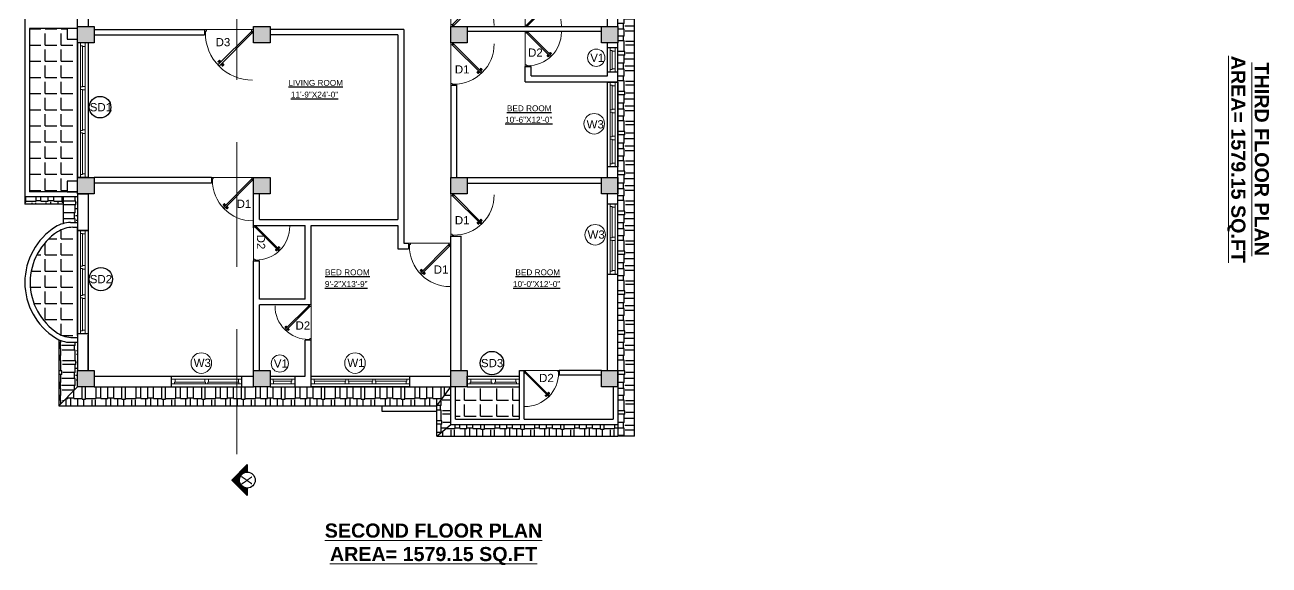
# Model space of a CAD drawing. Header units: inches. Extents: x 1397 to 20304, y -27267 to -746.
# Drawn here: x 14968 to 16028, y -19105 to -18644 of the extents above; entities that cross this region are included whole.
import ezdxf

# ---------------------------------------------------------------- set-up
doc = ezdxf.new("R2010")
doc.units = ezdxf.units.IN
doc.header["$LTSCALE"] = 17
doc.header["$MEASUREMENT"] = 0
doc.linetypes.add('21_FP_00$0$HIDDEN', pattern=[0.375, 0.25, -0.125])
doc.linetypes.add('PHANTOM2', pattern=[1.25, 0.625, -0.125, 0.125, -0.125, 0.125, -0.125])
for name, color, linetype, lineweight in [('25 BOT BAR', 12, 'Continuous', 25), ('aa_section_line', 2, 'PHANTOM2', 13), ('DOOR & WIN', 1, 'Continuous', 25), ('OUTLINE', 1, 'Continuous', 25), ('PUERTAS', 7, 'Continuous', 9), ('TEXT', 231, 'Continuous', 20), ('WINDOW FRAME PLAN', 162, 'Continuous', 18)]:
    doc.layers.add(name, color=color, linetype=linetype, lineweight=lineweight)
doc.layers.add('A-Sect-Iden', color=111, linetype='Continuous')
doc.styles.add('DIMTEXT', font='arial.ttf', dxfattribs={"height": 6})
doc.styles.add('HEADING', font='swissel.ttf')
pattern_1 = [(90, (5002.33, -98.615), (-12, 25.5), [6, -5, 7, -3, 9, -4]), (90, (5001.83, -92.615), (-12, 25.5), [5, -19, 4, -6]), (90, (5003.08, -80.615), (-12, 25.5), [3, -31]), (180, (5002.3305, -98.615), (-12, -8.5), [11.5, -36.5]), (180, (5002.3305, -92.615), (-12, -8.5), [11.25, -36.75]), (180, (5002.3305, -87.615), (-12, -8.5), [10.5, -37.5]), (180, (5003.0805, -80.615), (-12, -8.5), [11.5, -36.5]), (180, (5003.0805, -77.615), (-12, -8.5), [11.5, -36.5]), (180, (5002.3305, -68.615), (-12, -8.5), [11, -37])]
pattern_2 = [(0, (5002.33, -98.615), (25.5, 12), [6, -5, 7, -3, 9, -4]), (0, (5008.33, -98.115), (25.5, 12), [5, -19, 4, -6]), (0, (5020.33, -99.365), (25.5, 12), [3, -31]), (90, (5002.3305, -98.615), (-8.5, 12), [11.5, -36.5]), (90, (5008.3305, -98.615), (-8.5, 12), [11.25, -36.75]), (90, (5013.3305, -98.615), (-8.5, 12), [10.5, -37.5]), (90, (5020.3305, -99.365), (-8.5, 12), [11.5, -36.5]), (90, (5023.3305, -99.365), (-8.5, 12), [11.5, -36.5]), (90, (5032.3305, -98.615), (-8.5, 12), [11, -37])]
pattern_3 = [(0, (5002.33, 835.874), (0, 13.75), [10, -3.75]), (90, (5002.33, 835.874), (-13.75, 8e-16), [10, -3.75])]

# ---------------------------------------------------------------- blocks, each defined once
blk = doc.blocks.new('ffddd')
at = {"layer": 'DOOR & WIN'}
for p, q in [((-13345.3, -2388.1), (-13345.3, -2316.1)), ((-13336.3, -2316.1), (-13345.3, -2316.1)), ((-13336.3, -2316.1), (-13336.3, -2388.1)), ((-13336.3, -2388.1), (-13345.3, -2388.1)), ((-13336.3, -2388.1), (-13345.3, -2388.1))]:
    blk.add_line(p, q, dxfattribs=at)
at = {"layer": 'WINDOW FRAME PLAN'}
for p, q in [((-13342.8, -2316.1), (-13342.8, -2318.6)), ((-13342.8, -2385.6), (-13342.8, -2318.6)), ((-13342.8, -2318.6), (-13341.3, -2318.6)), ((-13341.3, -2318.6), (-13341.3, -2319.1)), ((-13341.3, -2319.1), (-13341.3, -2339.6)), ((-13341.3, -2319.1), (-13338.8, -2319.1)), ((-13338.8, -2316.1), (-13338.8, -2319.1)), ((-13338.8, -2319.1), (-13338.8, -2385.1)), ((-13342.8, -2339.6), (-13341.3, -2339.6)), ((-13342.8, -2341.6), (-13341.3, -2341.6)), ((-13341.3, -2339.1), (-13338.8, -2339.1)), ((-13341.3, -2341.6), (-13341.3, -2342.1)), ((-13341.3, -2341.6), (-13341.3, -2362.6)), ((-13341.3, -2342.1), (-13338.8, -2342.1)), ((-13342.8, -2362.6), (-13341.3, -2362.6)), ((-13342.8, -2364.6), (-13341.3, -2364.6)), ((-13341.3, -2362.1), (-13338.8, -2362.1)), ((-13341.3, -2362.6), (-13341.3, -2362.1)), ((-13341.3, -2364.6), (-13341.3, -2385.6)), ((-13341.3, -2365.1), (-13338.8, -2365.1)), ((-13342.8, -2388.1), (-13342.8, -2385.6)), ((-13342.8, -2385.6), (-13341.3, -2385.6)), ((-13341.3, -2385.1), (-13338.8, -2385.1)), ((-13341.3, -2385.6), (-13341.3, -2385.1)), ((-13338.8, -2388.1), (-13338.8, -2385.1))]:
    blk.add_line(p, q, dxfattribs=at)
blk = doc.blocks.new('3ft')
at = {"layer": 'PUERTAS', "color": 6}
for p, q in [((1, 2.5), (25.2, 26.7)), ((26, 25.9), (1.8, 1.6)), ((26, 25.9), (25.2, 26.7)), ((0, 2.4), (0, 0)), ((0.7, 2.4), (0, 2.4)), ((1.6, 0), (0, 0)), ((0.7, 1.5), (0.7, 2.4)), ((0.8, 1.5), (0.7, 1.5)), ((0.8, 1.5), (0.8, 2.4)), ((0.8, 1.2), (0.8, 1.5)), ((1.6, 1.2), (0.8, 1.2)), ((1.6, 1.8), (0.9, 2.5)), ((1.6, 1.9), (1, 2.5)), ((1.6, 1.9), (1.6, 1.8)), ((1.8, 1.6), (1.6, 1.8)), ((1.6, 0), (1.6, 1.2)), ((34.4, 0), (34.4, 1.2)), ((34.4, 1.2), (35.2, 1.2)), ((34.4, 0), (36, 0)), ((35.2, 1.2), (35.2, 2.4)), ((35.2, 2.4), (36, 2.4)), ((36, 0), (36, 2.4))]:
    blk.add_line(p, q, dxfattribs=at)
at = {"layer": 'PUERTAS', "color": 8}
for p, q in [((22.6, 24.9), (21.6, 25.7)), ((22.6, 25), (21.7, 25.7)), ((22.7, 25.1), (21.8, 25.9)), ((22.1, 26.3), (22, 26.1)), ((22.9, 25.2), (22, 26.1)), ((22.1, 26.3), (22.3, 26.4)), ((22.3, 26.4), (22.3, 26.4)), ((23.2, 25.5), (22.3, 26.4)), ((23.3, 25.7), (22.5, 26.6)), ((23.5, 25.8), (22.7, 26.8)), ((23.4, 25.8), (22.7, 26.7)), ((22.7, 24.3), (23, 24.8)), ((23, 25), (22.8, 25.1)), ((23, 25), (22.9, 25.2)), ((23, 25), (22.9, 25.1)), ((22.9, 24.5), (23.1, 24.9)), ((23.1, 25.1), (23, 25.2)), ((23.1, 24.8), (23.2, 25)), ((23.3, 25.3), (23.2, 25.4)), ((23.4, 25.4), (23.3, 25.6)), ((23.4, 25.4), (23.3, 25.5)), ((23.4, 25.4), (23.3, 25.5)), ((23.3, 24.9), (23.3, 25.1)), ((23.5, 25.1), (23.3, 25.1)), ((23.6, 25.3), (23.4, 25.2)), ((23.9, 25.5), (23.5, 25.3)), ((24.1, 25.7), (23.6, 25.4)), ((23.6, 23.4), (24.1, 23.7)), ((23.8, 23.6), (24.2, 23.8)), ((24.1, 23.8), (24.3, 23.9)), ((24.2, 24), (24.4, 24)), ((24.2, 23.3), (25, 22.3)), ((24.3, 23.7), (24.4, 23.6)), ((24.3, 23.7), (24.5, 23.6)), ((24.3, 23.6), (24.4, 23.5)), ((24.3, 23.3), (25.1, 22.4)), ((24.4, 24.2), (24.4, 24)), ((24.4, 23.8), (24.5, 23.7)), ((24.4, 23.4), (25.2, 22.5)), ((24.6, 24.3), (24.5, 24.1)), ((24.5, 23.6), (25.4, 22.7)), ((24.8, 24.6), (24.6, 24.2)), ((24.6, 24), (24.7, 23.9)), ((25, 24.8), (24.7, 24.3)), ((24.7, 24.1), (24.8, 23.9)), ((24.7, 24.1), (24.8, 24)), ((24.8, 24.1), (24.9, 24)), ((24.8, 23.8), (25.7, 23)), ((25, 24), (25.9, 23.2)), ((25.1, 24.2), (26.1, 23.4)), ((25.1, 24.1), (26, 23.3)), ((25.6, 22.8), (25.4, 22.7)), ((25.6, 22.8), (25.7, 23)), ((25.7, 23), (25.7, 23)), ((0, 0), (36, 0))]:
    blk.add_line(p, q, dxfattribs=at)
at = {"layer": 'PUERTAS', "color": 1}
for p, q in [((21.7, 25.8), (22.1, 26.3)), ((21.7, 25.7), (22.2, 26.2)), ((21.7, 25.8), (21.7, 25.8)), ((22.5, 25), (21.7, 25.6)), ((22.6, 26.7), (22.1, 26.3)), ((22.7, 26.7), (22.2, 26.2)), ((22.6, 26.7), (22.6, 26.7)), ((22.6, 25), (23, 25.4)), ((22.6, 24.3), (22.9, 24.7)), ((22.6, 24.1), (22.6, 24.1)), ((22.7, 25.1), (22.7, 25.1)), ((23.4, 25.9), (22.8, 26.7)), ((22.8, 25.1), (23.1, 25.3)), ((22.9, 25), (22.8, 25.1)), ((22.9, 24.9), (23.2, 25.2)), ((22.9, 24.8), (22.9, 24.8)), ((22.9, 24.7), (22.9, 24.7)), ((23.4, 25.8), (23, 25.4)), ((23.3, 25.6), (23.1, 25.3)), ((23.5, 25.5), (23.2, 25.2)), ((23.3, 25.7), (23.3, 25.7)), ((23.4, 25.5), (23.3, 25.6)), ((23.4, 23.3), (23.4, 23.3)), ((23.6, 25.5), (23.6, 25.5)), ((23.6, 23.3), (24, 23.6)), ((24.1, 25.8), (23.7, 25.5)), ((23.7, 25.5), (23.7, 25.5)), ((24, 23.6), (24, 23.6)), ((24.1, 23.6), (24.1, 23.6)), ((24.3, 25.8), (24.3, 25.8)), ((24.3, 23.6), (24.5, 23.9)), ((24.3, 23.3), (24.7, 23.7)), ((24.3, 23.6), (24.4, 23.5)), ((24.3, 23.2), (24.9, 22.4)), ((24.4, 23.5), (24.6, 23.8)), ((24.4, 23.4), (24.4, 23.4)), ((24.8, 24.1), (24.5, 23.9)), ((24.9, 24), (24.6, 23.8)), ((25.1, 24.1), (24.7, 23.7)), ((25.1, 24.8), (24.8, 24.4)), ((24.8, 24.4), (24.8, 24.4)), ((24.8, 24.3), (24.8, 24.3)), ((24.8, 24.1), (24.9, 24)), ((25, 24), (25, 24)), ((25, 22.4), (25.5, 22.9)), ((25.1, 25), (25.1, 25)), ((25.1, 22.4), (25.6, 22.8)), ((25.1, 22.4), (25.1, 22.4)), ((25.2, 24.1), (26, 23.5)), ((26, 23.4), (25.5, 22.9)), ((26, 23.3), (25.6, 22.8)), ((26, 23.3), (26, 23.3))]:
    blk.add_line(p, q, dxfattribs=at)
at = {"layer": 'PUERTAS', "color": 2}
for p, q in [((22, 26.1), (22, 26.1)), ((25.4, 22.7), (25.4, 22.7))]:
    blk.add_line(p, q, dxfattribs=at)
at = {"layer": 'PUERTAS', "color": 6}
for radius in [0.155, 0.0752]:
    blk.add_circle((0.8, 2.6), radius, dxfattribs=at)
blk.add_arc((0.8, 2.6), 34.4, 359.7285, 90.0333, dxfattribs=at)
at = {"layer": 'PUERTAS', "color": 1}
for centre, start, end in [((22.5, 25), 231.0764, 315), ((22.7, 24.2), 135, 225), ((22.7, 26.7), 38.9236, 135), ((22.8, 25.1), 225, 315), ((23, 24.9), 135, 219.7428), ((22.9, 24.8), 315, 39.7428), ((23.3, 25.6), 315, 45), ((23.4, 25.9), 315, 38.9236), ((23.5, 23.4), 225, 315), ((23.5, 25.4), 50.2572, 135), ((23.6, 25.5), 230.2572, 315), ((24.1, 23.6), 50.2572, 135), ((24.2, 25.7), 45, 135), ((24.2, 23.7), 230.2572, 315), ((24.3, 23.2), 135, 218.9236), ((24.4, 23.5), 135, 225), ((24.8, 24.3), 135, 219.7428), ((24.7, 24.2), 315, 39.7428), ((24.9, 24), 45, 135), ((25, 22.4), 218.9236, 315), ((25, 24.9), 315, 45), ((25.2, 24.1), 51.0764, 135), ((26, 23.4), 315, 51.0764)]:
    blk.add_arc(centre, 0.08, start, end, dxfattribs=at)
blk = doc.blocks.new('*U2802')
at = {"color": 3, "xscale": -1}
blk.add_blockref('3ft', (42, 0), dxfattribs=at)
blk = doc.blocks.new('*U3029')
at = {"layer": 'PUERTAS', "color": 2}
for p, q in [((11.6, 30.2), (12.6, 31.2)), ((11.6, 30.2), (39.9, 1.9)), ((12.3, 26.5), (12.3, 26.4)), ((40.8, 2.9), (12.6, 31.2)), ((16.3, 30.5), (16.4, 30.5)), ((0, 0), (0, 2.8)), ((0.9, 2.8), (0, 2.8)), ((1.9, 0), (0, 0)), ((0.9, 1.4), (0.9, 2.8)), ((1.9, 1.4), (0.9, 1.4)), ((1.9, 0), (1.9, 1.4)), ((39.9, 1.9), (40.2, 2.1)), ((40.1, 2.2), (40.9, 3)), ((40.1, 2.2), (40.2, 2.1)), ((40.1, 0), (40.1, 1.4)), ((40.1, 1.4), (41.1, 1.4)), ((40.1, 0), (42, 0)), ((40.2, 2.1), (40.9, 2.9)), ((41.1, 1.8), (41.1, 2.8)), ((41.1, 1.4), (41.1, 1.8)), ((41.1, 1.8), (41.2, 1.8)), ((41.2, 1.8), (41.2, 2.9)), ((41.2, 2.8), (42, 2.8)), ((42, 2.8), (42, 0))]:
    blk.add_line(p, q, dxfattribs=at)
at = {"layer": 'PUERTAS', "color": 8}
for p, q in [((12.7, 28.2), (11.6, 27.3)), ((12.7, 28.1), (11.6, 27.2)), ((12.9, 28), (11.8, 27.1)), ((13, 27.8), (12, 26.9)), ((12, 26.8), (12, 26.8)), ((12.2, 26.6), (12, 26.8)), ((12.2, 26.6), (12.3, 26.4)), ((13.4, 27.5), (12.4, 26.5)), ((13.5, 27.3), (12.6, 26.3)), ((12.8, 28.9), (13.2, 28.3)), ((13.7, 27.2), (12.8, 26.1)), ((13.7, 27.1), (12.8, 26.1)), ((13.1, 28.2), (13, 28)), ((13.1, 28.1), (13, 28)), ((13.1, 28.7), (13.3, 28.2)), ((13.2, 28.1), (13.1, 27.9)), ((13.3, 28), (13.2, 27.8)), ((13.3, 28.4), (13.4, 28.1)), ((13.5, 27.8), (13.4, 27.6)), ((13.5, 28.2), (13.5, 28)), ((13.7, 28), (13.5, 28)), ((13.6, 27.7), (13.5, 27.5)), ((13.7, 27.6), (13.5, 27.5)), ((13.9, 27.8), (13.6, 27.9)), ((13.7, 27.6), (13.6, 27.5)), ((14.2, 27.5), (13.7, 27.8)), ((14.4, 27.3), (13.8, 27.7)), ((13.9, 30), (14.5, 29.6)), ((14.2, 29.7), (14.6, 29.5)), ((14.4, 29.5), (14.7, 29.4)), ((14.6, 30.1), (15.5, 31.2)), ((14.6, 29.3), (14.8, 29.3)), ((14.7, 30.1), (15.6, 31.2)), ((14.7, 29.7), (14.8, 29.8)), ((14.7, 29.7), (14.8, 29.8)), ((14.7, 29.6), (14.9, 29.7)), ((14.8, 29.9), (15.7, 31)), ((14.8, 29.5), (15, 29.6)), ((14.8, 29.1), (14.8, 29.3)), ((15, 29.8), (15.9, 30.8)), ((15, 29.3), (15.2, 29.4)), ((15, 28.9), (15, 29.2)), ((15.3, 28.6), (15, 29.1)), ((15.1, 29.2), (15.3, 29.3)), ((15.5, 28.4), (15.1, 29)), ((15.2, 29.1), (15.4, 29.3)), ((15.2, 29.2), (15.3, 29.3)), ((15.3, 29.4), (16.3, 30.4)), ((15.5, 29.3), (16.5, 30.2)), ((15.6, 29.2), (16.7, 30)), ((15.7, 29.1), (16.7, 30)), ((16.2, 30.7), (16, 30.8)), ((16, 30.8), (16, 30.8)), ((16.2, 30.7), (16.4, 30.5)), ((0, 0), (42, 0))]:
    blk.add_line(p, q, dxfattribs=at)
at = {"layer": 'PUERTAS', "color": 1}
for p, q in [((12.6, 28.2), (11.6, 27.4)), ((11.6, 27.3), (12.2, 26.7)), ((11.7, 27.2), (11.7, 27.2)), ((11.7, 27.2), (12.2, 26.6)), ((12.8, 26.1), (12.2, 26.7)), ((12.7, 26.1), (12.2, 26.6)), ((12.7, 29.1), (12.7, 29.1)), ((12.7, 29), (13.1, 28.4)), ((12.7, 28.2), (13.2, 27.7)), ((12.7, 26.2), (12.7, 26.1)), ((12.8, 28), (12.8, 28)), ((13.7, 27), (12.9, 26.1)), ((13.1, 28.2), (13, 28)), ((13, 28), (13.3, 27.7)), ((13.1, 28.4), (13.1, 28.4)), ((13.1, 28.3), (13.1, 28.3)), ((13.1, 28.2), (13.4, 27.9)), ((13.7, 27.2), (13.2, 27.7)), ((13.6, 27.4), (13.3, 27.7)), ((13.7, 27.6), (13.4, 27.9)), ((13.7, 27.6), (13.6, 27.4)), ((13.6, 27.3), (13.6, 27.3)), ((13.7, 30.1), (13.7, 30.1)), ((13.8, 30.1), (14.4, 29.7)), ((13.8, 27.6), (13.8, 27.6)), ((14, 27.5), (14, 27.6)), ((14.5, 27.2), (14, 27.5)), ((14.4, 29.7), (14.4, 29.7)), ((14.5, 29.7), (14.5, 29.7)), ((14.6, 30.2), (15.4, 31.2)), ((14.6, 30.1), (15.1, 29.6)), ((14.6, 29.7), (14.8, 29.8)), ((14.6, 29.7), (14.9, 29.4)), ((14.7, 27.2), (14.6, 27.2)), ((14.8, 30), (14.8, 30)), ((14.8, 29.8), (15.1, 29.5)), ((15.2, 29.1), (14.9, 29.4)), ((15.6, 29.1), (15.1, 29.6)), ((15.4, 29.2), (15.1, 29.5)), ((15.2, 29.1), (15.4, 29.2)), ((15.3, 29), (15.2, 29)), ((15.3, 28.8), (15.3, 28.8)), ((15.6, 28.3), (15.3, 28.8)), ((15.5, 31.2), (16.1, 30.6)), ((15.5, 29.2), (15.5, 29.2)), ((15.6, 31.1), (15.7, 31.1)), ((15.6, 28.2), (15.6, 28.2)), ((15.7, 31.1), (16.2, 30.6)), ((15.8, 29.1), (16.7, 29.9)), ((16.7, 30), (16.1, 30.6)), ((16.7, 30.1), (16.2, 30.6)), ((16.6, 30.1), (16.7, 30.1))]:
    blk.add_line(p, q, dxfattribs=at)
at = {"layer": 'PUERTAS', "color": 2}
for radius in [0.181, 0.0878]:
    blk.add_circle((41, 3), radius, dxfattribs=at)
at = {"layer": 'PUERTAS', "color": 8}
blk.add_arc((41, 3), 40.1, 89.9667, 180.2715, dxfattribs=at)
at = {"layer": 'PUERTAS', "color": 1}
for centre, start, end in [((11.7, 27.3), 128.9236, 225), ((12.6, 28.1), 45, 128.9236), ((12.8, 29), 135, 225), ((12.9, 28), 45, 135), ((12.9, 26.2), 225, 321.0764), ((13, 28.4), 320.2572, 45), ((13.2, 28.2), 140.2572, 225), ((13.5, 27.4), 315, 45), ((13.8, 30), 45, 135), ((13.8, 27.6), 225, 309.7428), ((13.6, 27.1), 321.0764, 45), ((13.9, 27.5), 45, 129.7428), ((14.4, 29.8), 225, 309.7428), ((14.6, 29.6), 45, 129.7428), ((14.6, 27.3), 225, 315), ((14.7, 30.2), 141.0764, 225), ((14.8, 29.9), 135, 225), ((15.2, 29), 320.2572, 45), ((15.3, 28.9), 140.2572, 225), ((15.5, 31.1), 45, 141.0764), ((15.4, 29.3), 225, 315), ((15.7, 29.2), 225, 308.9236), ((15.6, 28.2), 315, 45)]:
    blk.add_arc(centre, 0.0933, start, end, dxfattribs=at)
blk = doc.blocks.new("5'")
at = {"layer": 'WINDOW FRAME PLAN'}
for p, q in [((10026.3, -7897.2), (10086.3, -7897.2)), ((10026.3, -7897.2), (10026.3, -7901.2)), ((10026.3, -7897.2), (10029.3, -7897.2)), ((10028.8, -7901.2), (10028.8, -7899.7)), ((10028.8, -7899.7), (10029.3, -7899.7)), ((10029.3, -7899.7), (10029.3, -7897.2)), ((10029.3, -7899.7), (10054.8, -7899.7)), ((10054.8, -7899.7), (10054.8, -7897.2)), ((10054.8, -7897.2), (10057.8, -7897.2)), ((10055.3, -7899.7), (10054.8, -7899.7)), ((10055.3, -7901.2), (10055.3, -7899.7)), ((10057.3, -7901.2), (10057.3, -7899.7)), ((10057.8, -7899.7), (10057.3, -7899.7)), ((10057.8, -7899.7), (10057.8, -7897.2)), ((10057.8, -7899.7), (10083.3, -7899.7)), ((10086.3, -7897.2), (10083.3, -7897.2)), ((10083.3, -7899.7), (10083.3, -7897.2)), ((10083.8, -7899.7), (10083.3, -7899.7)), ((10083.8, -7901.2), (10083.8, -7899.7)), ((10086.3, -7897.2), (10086.3, -7901.2)), ((10026.3, -7901.2), (10086.3, -7901.2)), ((10026.3, -7901.2), (10028.8, -7901.2)), ((10086.3, -7901.2), (10083.8, -7901.2))]:
    blk.add_line(p, q, dxfattribs=at)
blk = doc.blocks.new('DFFDFD')
at = {"layer": 'DOOR & WIN'}
for p, q in [((-13646.8, -2252.3), (-13646.8, -2168.3)), ((-13637.8, -2168.3), (-13646.8, -2168.3)), ((-13637.8, -2168.3), (-13637.8, -2252.3)), ((-13637.8, -2252.3), (-13646.8, -2252.3)), ((-13637.8, -2252.3), (-13646.8, -2252.3))]:
    blk.add_line(p, q, dxfattribs=at)
at = {"layer": 'WINDOW FRAME PLAN'}
for p, q in [((-13644.3, -2168.3), (-13644.3, -2170.8)), ((-13644.3, -2249.8), (-13644.3, -2170.8)), ((-13644.3, -2170.8), (-13642.8, -2170.8)), ((-13642.8, -2170.8), (-13642.8, -2171.3)), ((-13642.8, -2171.3), (-13642.8, -2197.8)), ((-13642.8, -2171.3), (-13640.3, -2171.3)), ((-13640.3, -2168.3), (-13640.3, -2171.3)), ((-13640.3, -2171.3), (-13640.3, -2249.3)), ((-13644.3, -2197.8), (-13642.8, -2197.8)), ((-13644.3, -2199.8), (-13642.8, -2199.8)), ((-13642.8, -2197.3), (-13640.3, -2197.3)), ((-13642.8, -2199.8), (-13642.8, -2200.3)), ((-13642.8, -2199.8), (-13642.8, -2220.8)), ((-13642.8, -2200.3), (-13640.3, -2200.3)), ((-13644.3, -2220.8), (-13642.8, -2220.8)), ((-13644.3, -2222.8), (-13642.8, -2222.8)), ((-13642.8, -2220.3), (-13640.3, -2220.3)), ((-13642.8, -2220.8), (-13642.8, -2220.3)), ((-13642.8, -2222.8), (-13642.8, -2249.3)), ((-13642.8, -2223.3), (-13640.3, -2223.3)), ((-13644.3, -2252.3), (-13644.3, -2249.8)), ((-13644.3, -2249.8), (-13642.8, -2249.8)), ((-13642.8, -2249.3), (-13640.3, -2249.3)), ((-13642.8, -2249.8), (-13642.8, -2249.3)), ((-13640.3, -2252.3), (-13640.3, -2249.3))]:
    blk.add_line(p, q, dxfattribs=at)
blk = doc.blocks.new('2ft6in')
at = {"layer": 'PUERTAS', "color": 2}
for p, q in [((0.8, 2.1), (21, 22.3)), ((21.7, 21.6), (1.5, 1.4)), ((18.3, 21.8), (18.3, 21.8)), ((21.7, 21.6), (21, 22.3)), ((21.2, 18.9), (21.2, 18.9)), ((0, 2), (0, 0)), ((0.6, 2), (0, 2)), ((1.3, 0), (0, 0)), ((0.6, 1.3), (0.6, 2)), ((0.7, 1.3), (0.6, 1.3)), ((0.7, 1.3), (0.7, 2)), ((0.7, 1), (0.7, 1.3)), ((1.3, 1), (0.7, 1)), ((1.4, 1.6), (0.8, 2.1)), ((1.3, 1.5), (0.8, 2.1)), ((1.4, 1.6), (1.3, 1.5)), ((1.5, 1.4), (1.3, 1.5)), ((1.3, 0), (1.3, 1)), ((28.7, 0), (28.7, 1)), ((28.7, 1), (29.3, 1)), ((28.7, 0), (30, 0)), ((29.3, 1), (29.3, 2)), ((29.3, 2), (30, 2)), ((30, 0), (30, 2))]:
    blk.add_line(p, q, dxfattribs=at)
at = {"layer": 'PUERTAS', "color": 8}
for p, q in [((18.8, 20.8), (18, 21.4)), ((18.9, 20.8), (18.1, 21.5)), ((19, 20.9), (18.2, 21.6)), ((18.4, 21.9), (18.3, 21.8)), ((19.1, 21), (18.3, 21.7)), ((18.4, 21.9), (18.6, 22)), ((18.6, 22), (18.6, 22)), ((19.3, 21.3), (18.6, 22)), ((19.4, 21.4), (18.8, 22.1)), ((19.6, 21.5), (18.9, 22.3)), ((19.5, 21.5), (18.9, 22.3)), ((19.5, 21.2), (19.4, 21.3)), ((19.5, 21.2), (19.4, 21.3)), ((19.5, 21.1), (19.4, 21.2)), ((20.1, 21.4), (19.6, 21.1)), ((19.9, 21.2), (19.6, 21.1)), ((18.9, 20.3), (19.2, 20.7)), ((19.1, 20.8), (19, 20.9)), ((19.2, 20.9), (19.1, 21)), ((19.1, 20.8), (19.1, 20.9)), ((19.1, 20.4), (19.3, 20.8)), ((19.3, 20.9), (19.2, 21)), ((19.4, 21.1), (19.3, 21.2)), ((19.3, 20.6), (19.3, 20.8)), ((19.4, 20.8), (19.4, 20.9)), ((19.6, 20.9), (19.4, 20.9)), ((19.7, 21.1), (19.5, 21)), ((19.7, 19.5), (20.1, 19.8)), ((19.9, 19.7), (20.2, 19.8)), ((20.1, 19.9), (20.3, 19.9)), ((20.2, 20), (20.3, 20)), ((20.2, 19.7), (20.3, 19.6)), ((20.2, 19.7), (20.3, 19.6)), ((20.2, 19.4), (20.9, 18.7)), ((20.2, 19.4), (20.8, 18.6)), ((20.3, 20.1), (20.4, 20)), ((20.3, 19.8), (20.4, 19.7)), ((20.3, 19.5), (21, 18.8)), ((20.5, 20.3), (20.4, 20.1)), ((20.4, 19.8), (20.4, 19.7)), ((20.7, 20.5), (20.5, 20.2)), ((20.5, 20), (20.6, 19.9)), ((20.5, 19.6), (21.1, 18.9)), ((20.8, 20.6), (20.6, 20.2)), ((20.6, 20.1), (20.7, 20)), ((20.6, 20.1), (20.7, 20)), ((20.6, 20), (20.7, 20)), ((20.7, 19.9), (21.4, 19.2)), ((20.8, 20), (21.6, 19.3)), ((20.9, 20.1), (21.7, 19.5)), ((21, 20.1), (21.7, 19.5)), ((21.3, 19), (21.2, 18.9)), ((21.3, 19), (21.4, 19.1)), ((21.4, 19.2), (21.4, 19.1)), ((0, 0), (30, 0))]:
    blk.add_line(p, q, dxfattribs=at)
at = {"layer": 'PUERTAS', "color": 1}
for p, q in [((18.1, 21.5), (18.5, 21.9)), ((18.1, 21.4), (18.5, 21.9)), ((18.1, 21.5), (18.1, 21.5)), ((18.7, 20.8), (18.1, 21.3)), ((18.9, 22.3), (18.5, 21.9)), ((18.8, 22.2), (18.5, 21.9)), ((18.8, 22.2), (18.8, 22.2)), ((19.5, 21.6), (19, 22.3)), ((19.5, 21.5), (19.2, 21.2)), ((19.5, 21.3), (19.2, 21.1)), ((19.5, 21.2), (19.3, 21)), ((19.4, 21.4), (19.5, 21.4)), ((19.5, 21.2), (19.4, 21.3)), ((19.6, 21.2), (19.6, 21.2)), ((20.1, 21.5), (19.7, 21.2)), ((19.7, 21.2), (19.7, 21.2)), ((20.2, 21.5), (20.2, 21.5)), ((18.8, 20.8), (19.2, 21.2)), ((18.8, 20.2), (19.1, 20.6)), ((18.9, 20.1), (18.8, 20.1)), ((18.9, 20.9), (18.9, 20.9)), ((19, 20.9), (19.2, 21.1)), ((19.1, 20.8), (19, 20.9)), ((19.1, 20.8), (19.3, 21)), ((19.1, 20.7), (19.1, 20.7)), ((19.1, 20.6), (19.1, 20.6)), ((19.5, 19.4), (19.5, 19.4)), ((19.6, 19.4), (20, 19.7)), ((20, 19.7), (20, 19.7)), ((20.1, 19.7), (20.1, 19.7)), ((20.2, 19.7), (20.4, 19.9)), ((20.2, 19.4), (20.6, 19.8)), ((20.2, 19.7), (20.3, 19.6)), ((20.2, 19.3), (20.8, 18.6)), ((20.3, 19.6), (20.5, 19.8)), ((20.3, 19.5), (20.3, 19.5)), ((20.6, 20.1), (20.4, 19.9)), ((20.7, 20), (20.5, 19.8)), ((20.7, 20.2), (20.6, 20.2)), ((20.9, 20.1), (20.6, 19.8)), ((20.6, 20.1), (20.7, 20)), ((20.9, 20.7), (20.7, 20.3)), ((20.7, 20.3), (20.7, 20.3)), ((20.8, 20), (20.8, 20)), ((20.9, 20.8), (20.9, 20.8)), ((20.9, 18.6), (21.3, 19.1)), ((20.9, 18.7), (21.3, 19)), ((20.9, 18.7), (20.9, 18.7)), ((21, 20.1), (21.7, 19.6)), ((21.7, 19.5), (21.3, 19.1)), ((21.7, 19.4), (21.3, 19)), ((21.6, 19.4), (21.7, 19.4))]:
    blk.add_line(p, q, dxfattribs=at)
at = {"layer": 'PUERTAS', "color": 2}
for radius in [0.129, 0.0627]:
    blk.add_circle((0.7, 2.1), radius, dxfattribs=at)
at = {"layer": 'PUERTAS', "color": 8}
blk.add_arc((0.7, 2.1), 28.7, 359.7285, 90.0333, dxfattribs=at)
at = {"layer": 'PUERTAS', "color": 1}
for centre, start, end in [((18.9, 22.2), 38.9236, 135), ((19.5, 21.6), 315, 38.9236), ((19.4, 21.4), 315, 45), ((19.6, 21.2), 50.2572, 135), ((19.7, 21.3), 230.2572, 315), ((20.2, 21.4), 45, 135), ((18.8, 20.8), 231.0764, 315), ((18.9, 20.2), 135, 225), ((19, 20.9), 225, 315), ((19.2, 20.7), 135, 219.7428), ((19.1, 20.6), 315, 39.7428), ((19.6, 19.5), 225, 315), ((20.1, 19.6), 50.2572, 135), ((20.2, 19.7), 230.2572, 315), ((20.3, 19.4), 135, 218.9236), ((20.4, 19.5), 135, 225), ((20.7, 20.3), 135, 219.7428), ((20.6, 20.2), 315, 39.7428), ((20.8, 20), 45, 135), ((20.8, 18.7), 218.9236, 315), ((20.9, 20.7), 315, 45), ((21, 20.1), 51.0764, 135), ((21.7, 19.5), 315, 51.0764)]:
    blk.add_arc(centre, 0.0667, start, end, dxfattribs=at)
blk = doc.blocks.new('*U3074')
at = {"color": 3}
blk.add_blockref('2ft6in', (0, 0), dxfattribs=at)
blk = doc.blocks.new('*U2794')
at = {"color": 3, "xscale": -1}
blk.add_blockref('2ft6in', (42, 0), dxfattribs=at)

msp = doc.modelspace()

# ---------------------------------------------------------------- hatches: boundary and pattern name
at = {"layer": 'A-Sect-Iden', "ltscale": 0.5}
h = msp.add_hatch(dxfattribs=at)
h.set_pattern_fill('ANSI37', color=2, scale=5, style=0)
h.set_pattern_definition([(45, (-10691.8982, -25213.72444), (-0.441941738, 0.441941738), []), (135, (-10691.8982, -25213.72444), (-0.441941738, -0.441941738), [])])
h.paths.add_polyline_path([(15157.2, -19039), (15157.2, -19045.4), (15143.9, -19032.2), (15157.2, -19019), (15157.2, -19025.5, 1)])
at = {"layer": 'DOOR & WIN'}
h = msp.add_hatch(color=256, dxfattribs=at)
h.dxf.hatch_style = 1
h.paths.add_polyline_path([(15026.6, -18645.8), (15012.6, -18645.8), (15012.6, -18659.8), (15026.6, -18659.8)])
h = msp.add_hatch(color=256, dxfattribs=at)
h.dxf.hatch_style = 1
h.paths.add_polyline_path([(15176.6, -18645.8), (15162.6, -18645.8), (15162.6, -18659.8), (15176.6, -18659.8)])
h = msp.add_hatch(color=256, dxfattribs=at)
h.dxf.hatch_style = 1
h.paths.add_polyline_path([(15344.6, -18645.8), (15330.6, -18645.8), (15330.6, -18659.8), (15344.6, -18659.8)])
h = msp.add_hatch(color=256, dxfattribs=at)
h.dxf.hatch_style = 1
h.paths.add_polyline_path([(15473.1, -18645.8), (15459.1, -18645.8), (15459.1, -18659.8), (15473.1, -18659.8)])
h = msp.add_hatch(color=256, dxfattribs=at)
h.dxf.hatch_style = 1
h.paths.add_polyline_path([(15026.6, -18774.3), (15012.6, -18774.3), (15012.6, -18788.3), (15026.6, -18788.3)])
h = msp.add_hatch(color=256, dxfattribs=at)
h.dxf.hatch_style = 1
h.paths.add_polyline_path([(15176.6, -18774.3), (15162.6, -18774.3), (15162.6, -18788.3), (15176.6, -18788.3)])
h = msp.add_hatch(color=256, dxfattribs=at)
h.dxf.hatch_style = 1
h.paths.add_polyline_path([(15344.6, -18774.3), (15330.6, -18774.3), (15330.6, -18788.3), (15344.6, -18788.3)])
h = msp.add_hatch(color=256, dxfattribs=at)
h.dxf.hatch_style = 1
h.paths.add_polyline_path([(15473.1, -18774.3), (15459.1, -18774.3), (15459.1, -18788.3), (15473.1, -18788.3)])
h = msp.add_hatch(color=256, dxfattribs=at)
h.dxf.hatch_style = 1
h.paths.add_polyline_path([(15026.6, -18938.8), (15012.6, -18938.8), (15012.6, -18952.8), (15026.6, -18952.8)])
h = msp.add_hatch(color=256, dxfattribs=at)
h.dxf.hatch_style = 1
h.paths.add_polyline_path([(15176.6, -18938.8), (15162.6, -18938.8), (15162.6, -18952.8), (15176.6, -18952.8)])
h = msp.add_hatch(color=256, dxfattribs=at)
h.dxf.hatch_style = 1
h.paths.add_polyline_path([(15344.6, -18938.8), (15330.6, -18938.8), (15330.6, -18952.8), (15344.6, -18952.8)])
h = msp.add_hatch(color=256, dxfattribs=at)
h.dxf.hatch_style = 1
h.paths.add_polyline_path([(15473.1, -18938.8), (15459.1, -18938.8), (15459.1, -18952.8), (15473.1, -18952.8)])
at = {"layer": 'OUTLINE'}
h = msp.add_hatch(dxfattribs=at)
h.set_pattern_fill('AR-RSHKE', color=8, angle=90)
h.set_pattern_definition(pattern_1)
h.paths.add_polyline_path([(15487.1, -18492.8), (15473.1, -18492.8), (15473.1, -18506.8), (15473.1, -18645.8), (15473.1, -18659.8), (15473.1, -18994.8), (15487.1, -18994.8)])
h = msp.add_hatch(dxfattribs=at)
h.set_pattern_fill('ANGLE', color=8, scale=50)
h.set_pattern_definition(pattern_3)
h.paths.add_polyline_path([(15012.6, -18659.8), (15012.6, -18656.5), (15003.6, -18656.5), (15003.6, -18647.5), (14971.6, -18647.5), (14971.6, -18786.5), (15003.6, -18786.5), (15003.6, -18777.5), (15012.6, -18777.5), (15012.6, -18774.3)])
h = msp.add_hatch(dxfattribs=at)
h.set_pattern_fill('AR-RSHKE', color=8)
h.set_pattern_definition(pattern_2)
h.paths.add_polyline_path([(15000.6, -18791), (14967.6, -18791), (14967.6, -18797), (15000.6, -18797)])
h = msp.add_hatch(dxfattribs=at)
h.set_pattern_fill('AR-RSHKE', color=8, angle=90)
h.set_pattern_definition(pattern_1)
edge = h.paths.add_edge_path()
edge.add_line((15012.6, -18791), (15000.6, -18791))
edge.add_line((15000.6, -18791), (15000.6, -18813.5))
edge.add_arc((15006.5, -18836.8), 24, 90, 104.2391, ccw=False)
edge.add_line((15006.5, -18812.8), (15012.6, -18812.8))
edge.add_line((15012.6, -18812.8), (15012.6, -18791))
h = msp.add_hatch(dxfattribs=at)
h.set_pattern_fill('ANGLE', color=8, scale=50)
h.set_pattern_definition(pattern_3)
h.paths.add_polyline_path([(15012.6, -18816.8), (15008.6, -18816.8, 0.144768), (14995.6, -18820.6, 0.543527), (14995.6, -18906.9, 0.144768), (15008.6, -18910.8), (15012.6, -18910.8)])
h = msp.add_hatch(dxfattribs=at)
h.set_pattern_fill('AR-RSHKE', color=8, angle=90)
h.set_pattern_definition(pattern_1)
h.paths.add_polyline_path([(15012.6, -18914.8), (15000.6, -18914.8, -0.019991), (14996.6, -18912.8), (14996.6, -18968.8), (15012.6, -18952.8), (15012.6, -18938.8)])
h = msp.add_hatch(dxfattribs=at)
h.set_pattern_fill('AR-RSHKE', color=8)
h.set_pattern_definition(pattern_2)
h.paths.add_polyline_path([(15148.2, -18952.8), (15026.6, -18952.8), (15012.6, -18952.8), (14996.6, -18968.8), (15148.2, -18968.8)])
h = msp.add_hatch(dxfattribs=at)
h.set_pattern_fill('AR-RSHKE', color=8)
h.set_pattern_definition(pattern_2)
h.paths.add_polyline_path([(15330.6, -18952.8), (15176.6, -18952.8), (15162.6, -18952.8), (15148.2, -18952.8), (15148.2, -18968.8), (15318.6, -18968.8)])
h = msp.add_hatch(dxfattribs=at)
h.set_pattern_fill('AR-RSHKE', color=8, angle=90)
h.set_pattern_definition(pattern_1)
h.paths.add_polyline_path([(15318.6, -18994.8), (15330.6, -18984.8), (15330.6, -18952.8), (15318.6, -18968.8)])
h = msp.add_hatch(dxfattribs=at)
h.set_pattern_fill('ANGLE', color=8, scale=50)
h.set_pattern_definition(pattern_3)
h.paths.add_polyline_path([(15344.6, -18952.8), (15334.6, -18952.8), (15334.6, -18980.3), (15389.1, -18980.3), (15389.1, -18952.8)])
h = msp.add_hatch(dxfattribs=at)
h.set_pattern_fill('AR-RSHKE', color=8)
h.set_pattern_definition([(0, (5002.33, 835.874), (25.5, 12), [6, -5, 7, -3, 9, -4]), (0, (5008.33, 836.374), (25.5, 12), [5, -19, 4, -6]), (0, (5020.33, 835.124), (25.5, 12), [3, -31]), (90, (5002.3305, 835.874), (-8.5, 12), [11.5, -36.5]), (90, (5008.3305, 835.874), (-8.5, 12), [11.25, -36.75]), (90, (5013.3305, 835.874), (-8.5, 12), [10.5, -37.5]), (90, (5020.3305, 835.124), (-8.5, 12), [11.5, -36.5]), (90, (5023.3305, 835.124), (-8.5, 12), [11.5, -36.5]), (90, (5032.3305, 835.874), (-8.5, 12), [11, -37])])
h.paths.add_polyline_path([(15330.6, -18984.8), (15318.6, -18994.8), (15473.1, -18994.8), (15473.1, -18984.8)])

# ---------------------------------------------------------------- linework, layer by layer
at = {"layer": '25 BOT BAR'}
for p, q in [((14967.6, -18637), (14967.6, -18796.8)), ((15012.6, -18645.8), (15012.6, -18636.8)), ((15021.6, -18636.8), (15021.6, -18645.8)), ((14971.6, -18647.5), (14971.6, -18786.5)), ((15012.6, -18647.5), (14971.6, -18647.5)), ((15026.6, -18648.3), (15120.6, -18648.3)), ((15026.6, -18652.8), (15120.6, -18652.8)), ((15120.6, -18648.3), (15120.6, -18652.8)), ((15290.6, -18648.3), (15176.6, -18648.3)), ((15285.6, -18652.8), (15176.6, -18652.8)), ((15285.6, -18652.8), (15285.6, -18810.3)), ((15290.6, -18648.3), (15290.6, -18830.3)), ((15012.6, -18659.8), (15012.6, -18774.3)), ((15021.6, -18659.8), (15021.6, -18774.3)), ((15473.1, -18663.8), (15464.1, -18663.8)), ((15394.1, -18692.8), (15394.1, -18679.8)), ((15394.1, -18679.8), (15399.1, -18679.8)), ((15399.1, -18687.8), (15399.1, -18679.8)), ((15473.1, -18684.8), (15464.1, -18684.8)), ((15330.6, -18695.8), (15330.6, -18774.3)), ((15330.6, -18695.8), (15335.6, -18695.8)), ((15335.6, -18695.8), (15335.6, -18774.3)), ((15126.6, -18774.3), (15026.6, -18774.3)), ((15126.6, -18779.3), (15026.6, -18779.3)), ((15126.6, -18774.3), (15126.6, -18779.3)), ((15344.6, -18774.3), (15459.1, -18774.3)), ((15344.6, -18779.3), (15459.1, -18779.3)), ((15012.6, -18791), (14967.6, -18791)), ((14967.6, -18791), (14967.6, -18797)), ((15012.6, -18786.5), (14971.6, -18786.5)), ((15000.6, -18813.5), (15000.6, -18791)), ((15012.6, -18788.3), (15012.6, -18938.8)), ((15012.6, -18788.3), (15021.6, -18788.3)), ((15021.6, -18788.3), (15021.6, -18938.8)), ((15162.6, -18817.3), (15162.6, -18788.3)), ((15167.6, -18810.3), (15167.6, -18788.3)), ((15000.6, -18797), (14967.6, -18797)), ((15464.1, -18796.8), (15473.1, -18796.8)), ((15006.5, -18812.8), (15012.6, -18812.8)), ((15167.6, -18810.3), (15285.6, -18810.3)), ((15008.6, -18816.8), (15012.6, -18816.8)), ((15012.6, -18819.5), (15021.6, -18819.5)), ((15162.6, -18815.3), (15206.6, -18815.3)), ((15206.6, -18878), (15206.6, -18815.3)), ((15211.6, -18883), (15211.6, -18815.3)), ((15211.6, -18815.3), (15285.6, -18815.3)), ((15285.6, -18815.3), (15285.6, -18835.3)), ((15290.6, -18830.3), (15294.6, -18830.3)), ((15294.6, -18830.3), (15294.6, -18835.3)), ((15330.6, -18824.3), (15339.6, -18824.3)), ((15285.6, -18835.3), (15294.6, -18835.3)), ((15162.6, -18938.8), (15162.6, -18845.3)), ((15162.6, -18845.3), (15167.6, -18845.3)), ((15167.6, -18878), (15167.6, -18845.3)), ((15464.1, -18856.8), (15473.1, -18856.8)), ((15206.6, -18878), (15167.6, -18878)), ((15167.6, -18938.8), (15167.6, -18883)), ((15211.6, -18883), (15167.6, -18883)), ((14996.6, -18912.6), (14996.6, -18968.8)), ((15006.5, -18914.8), (15012.6, -18914.8)), ((15008.6, -18910.8), (15012.6, -18910.8)), ((15021.6, -18938.8), (15021.6, -18908.8)), ((15206.6, -18943.8), (15206.6, -18913)), ((15211.6, -18913), (15206.6, -18913)), ((15211.6, -18943.8), (15211.6, -18913)), ((15389.1, -18943.8), (15389.1, -18938.8)), ((15389.1, -18938.8), (15393.1, -18938.8)), ((15393.1, -18980.3), (15393.1, -18938.8)), ((15459.1, -18938.8), (15423.1, -18938.8)), ((15423.1, -18938.8), (15423.1, -18942.8)), ((15026.6, -18943.8), (15162.6, -18943.8)), ((15092.6, -18952.8), (15092.6, -18943.8)), ((15152.6, -18952.8), (15152.6, -18943.8)), ((15197.6, -18943.8), (15197.6, -18952.8)), ((15344.6, -18943.8), (15389.1, -18943.8)), ((15344.6, -18952.8), (15344.6, -18943.8)), ((15389.1, -18952.8), (15389.1, -18943.8)), ((15459.1, -18942.8), (15423.1, -18942.8)), ((14996.6, -18968.8), (15012.6, -18952.8)), ((15026.6, -18952.8), (15162.6, -18952.8)), ((15318.6, -18968.8), (15330.6, -18952.8)), ((15330.6, -18984.8), (15330.6, -18952.8)), ((15334.6, -18980.3), (15334.6, -18952.8)), ((15344.6, -18952.8), (15389.1, -18952.8)), ((15389.1, -18980.3), (15389.1, -18952.8)), ((15469.1, -18952.8), (15469.1, -18980.3)), ((15473.1, -18952.8), (15473.1, -18994.8)), ((15272.1, -18973.8), (15272.1, -18968.8)), ((15318.6, -18994.8), (15318.6, -18968.8)), ((15318.6, -18973.8), (15272.1, -18973.8)), ((15318.6, -18994.8), (15330.6, -18984.8)), ((15487.1, -18994.8), (15473.1, -18994.8))]:
    msp.add_line(p, q, dxfattribs=at)
for points in [[(15012.6, -18647.5), (15003.6, -18647.5), (15003.6, -18656.5), (15012.6, -18656.5)], [(15012.6, -18777.5), (15003.6, -18777.5), (15003.6, -18786.5), (15012.6, -18786.5)]]:
    msp.add_lwpolyline(points, close=True, dxfattribs=at)
for centre, radius in [((15031.7, -18714.5), 9.19), ((15032.4, -18861), 9.93), ((15365.7, -18932.5), 9.93)]:
    msp.add_circle(centre, radius, dxfattribs=at)
for centre, radius, start, end in [((15006.5, -18836.8), 24, 90, 122.203), ((15023.5, -18863.8), 55.9, 122.203, 237.797), ((15023.5, -18863.8), 51.4, 122.9495, 237.0505), ((15008.6, -18840.8), 24, 90, 122.9495), ((15008.6, -18886.8), 24, 237.0505, 270), ((15006.5, -18890.8), 24, 237.797, 270)]:
    msp.add_arc(centre, radius, start, end, dxfattribs=at)
at = {"layer": 'A-Sect-Iden', "ltscale": 0.5}
msp.add_lwpolyline([(15157.2, -19039), (15157.2, -19045.4), (15143.9, -19032.2), (15157.2, -19019), (15157.2, -19025.5)], dxfattribs=at)
msp.add_circle((15157.2, -19032.2), 6.75, dxfattribs=at)
at = {"layer": 'aa_section_line', "linetype": '21_FP_00$0$HIDDEN', "ltscale": 25}
msp.add_line((15148.2, -18425.6), (15148.2, -19019.4), dxfattribs=at)
at = {"layer": 'DOOR & WIN'}
for p, q in [((15473.1, -18645.8), (15473.1, -18492.8)), ((15487.1, -18994.8), (15487.1, -18492.8)), ((15464.1, -18645.8), (15464.1, -18611.8)), ((15344.6, -18645.8), (15459.1, -18645.8)), ((15344.6, -18649.8), (15459.1, -18649.8)), ((15012.6, -18774.3), (15012.6, -18659.8)), ((15021.6, -18659.8), (15012.6, -18659.8)), ((15021.6, -18659.8), (15021.6, -18774.3)), ((15464.1, -18687.8), (15464.1, -18659.8)), ((15473.1, -18952.8), (15473.1, -18659.8)), ((15394.1, -18692.8), (15464.1, -18692.8)), ((15399.1, -18687.8), (15464.1, -18687.8)), ((15464.1, -18774.3), (15464.1, -18692.8)), ((15021.6, -18774.3), (15012.6, -18774.3)), ((15021.6, -18774.3), (15012.6, -18774.3)), ((15464.1, -18938.8), (15464.1, -18788.3)), ((15012.6, -18907.5), (15012.6, -18819.5)), ((15021.6, -18819.5), (15012.6, -18819.5)), ((15021.6, -18819.5), (15021.6, -18907.5)), ((15330.6, -18830.3), (15330.6, -18824.3)), ((15330.6, -18938.8), (15330.6, -18830.3)), ((15339.6, -18938.8), (15339.6, -18824.3)), ((15021.6, -18907.5), (15012.6, -18907.5)), ((15021.6, -18907.5), (15012.6, -18907.5)), ((15176.6, -18943.8), (15206.6, -18943.8)), ((15211.6, -18943.8), (15330.6, -18943.8)), ((15176.6, -18952.8), (15330.6, -18952.8)), ((14996.6, -18968.8), (15318.6, -18968.8)), ((15334.6, -18980.3), (15389.1, -18980.3)), ((15393.1, -18980.3), (15469.1, -18980.3)), ((15330.6, -18984.8), (15473.1, -18984.8)), ((15318.6, -18994.8), (15473.1, -18994.8))]:
    msp.add_line(p, q, dxfattribs=at)
at = {"layer": 'OUTLINE'}
msp.add_line((15464.1, -18693.3), (15473.1, -18693.3), dxfattribs=at)
for points in [[(15012.6, -18645.8), (15026.6, -18645.8), (15026.6, -18659.8), (15012.6, -18659.8)], [(15162.6, -18645.8), (15176.6, -18645.8), (15176.6, -18659.8), (15162.6, -18659.8)], [(15330.6, -18645.8), (15344.6, -18645.8), (15344.6, -18659.8), (15330.6, -18659.8)], [(15459.1, -18645.8), (15473.1, -18645.8), (15473.1, -18659.8), (15459.1, -18659.8)], [(15012.6, -18774.3), (15026.6, -18774.3), (15026.6, -18788.3), (15012.6, -18788.3)], [(15162.6, -18774.3), (15176.6, -18774.3), (15176.6, -18788.3), (15162.6, -18788.3)], [(15330.6, -18774.3), (15344.6, -18774.3), (15344.6, -18788.3), (15330.6, -18788.3)], [(15459.1, -18774.3), (15473.1, -18774.3), (15473.1, -18788.3), (15459.1, -18788.3)], [(15012.6, -18938.8), (15026.6, -18938.8), (15026.6, -18952.8), (15012.6, -18952.8)], [(15162.6, -18938.8), (15176.6, -18938.8), (15176.6, -18952.8), (15162.6, -18952.8)], [(15330.6, -18938.8), (15344.6, -18938.8), (15344.6, -18952.8), (15330.6, -18952.8)], [(15459.1, -18938.8), (15473.1, -18938.8), (15473.1, -18952.8), (15459.1, -18952.8)]]:
    msp.add_lwpolyline(points, close=True, dxfattribs=at)
at = {"layer": 'TEXT'}
for centre, radius in [((15454.6, -18672.4), 7.35), ((15452.9, -18728.6), 8.75), ((15453.7, -18823.2), 8.75), ((15118, -18932.5), 8.75), ((15184.9, -18932.9), 7.35), ((15249, -18932.5), 8.75)]:
    msp.add_circle(centre, radius, dxfattribs=at)
at = {"layer": 'WINDOW FRAME PLAN'}
for p, q in [((15015.1, -18659.8), (15015.1, -18662.3)), ((15015.1, -18771.8), (15015.1, -18662.3)), ((15015.1, -18662.3), (15016.6, -18662.3)), ((15016.6, -18662.3), (15016.6, -18662.8)), ((15016.6, -18662.8), (15016.6, -18697.3)), ((15016.6, -18662.8), (15019.1, -18662.8)), ((15019.1, -18659.8), (15019.1, -18662.8)), ((15019.1, -18662.8), (15019.1, -18771.3)), ((15466.6, -18663.8), (15466.6, -18684.8)), ((15466.6, -18663.8), (15466.6, -18666.3)), ((15470.6, -18663.8), (15470.6, -18684.8)), ((15470.6, -18663.8), (15470.6, -18666.8)), ((15466.6, -18666.3), (15468.1, -18666.3)), ((15468.1, -18666.3), (15468.1, -18666.8)), ((15468.1, -18666.8), (15468.1, -18681.8)), ((15468.1, -18666.8), (15470.6, -18666.8)), ((15466.6, -18684.8), (15466.6, -18682.3)), ((15466.6, -18682.3), (15468.1, -18682.3)), ((15468.1, -18681.8), (15470.6, -18681.8)), ((15468.1, -18682.3), (15468.1, -18681.8)), ((15470.6, -18684.8), (15470.6, -18681.8)), ((15015.1, -18697.3), (15016.6, -18697.3)), ((15015.1, -18699.3), (15016.6, -18699.3)), ((15016.6, -18696.8), (15019.1, -18696.8)), ((15016.6, -18699.3), (15016.6, -18699.8)), ((15016.6, -18699.3), (15016.6, -18734.3)), ((15016.6, -18699.8), (15019.1, -18699.8)), ((15015.1, -18734.3), (15016.6, -18734.3)), ((15015.1, -18736.3), (15016.6, -18736.3)), ((15016.6, -18733.8), (15019.1, -18733.8)), ((15016.6, -18734.3), (15016.6, -18733.8)), ((15016.6, -18736.3), (15016.6, -18771.8)), ((15016.6, -18736.8), (15019.1, -18736.8)), ((15015.1, -18774.3), (15015.1, -18771.8)), ((15015.1, -18771.8), (15016.6, -18771.8)), ((15016.6, -18771.3), (15019.1, -18771.3)), ((15016.6, -18771.8), (15016.6, -18771.3)), ((15019.1, -18774.3), (15019.1, -18771.3)), ((15015.1, -18819.5), (15015.1, -18822)), ((15015.1, -18905), (15015.1, -18822)), ((15015.1, -18822), (15016.6, -18822)), ((15016.6, -18822), (15016.6, -18822.5)), ((15016.6, -18822.5), (15016.6, -18850)), ((15016.6, -18822.5), (15019.1, -18822.5)), ((15019.1, -18819.5), (15019.1, -18822.5)), ((15019.1, -18822.5), (15019.1, -18904.5)), ((15015.1, -18850), (15016.6, -18850)), ((15015.1, -18852), (15016.6, -18852)), ((15016.6, -18849.5), (15019.1, -18849.5)), ((15016.6, -18852), (15016.6, -18852.5)), ((15016.6, -18852), (15016.6, -18875)), ((15016.6, -18852.5), (15019.1, -18852.5)), ((15015.1, -18875), (15016.6, -18875)), ((15016.6, -18874.5), (15019.1, -18874.5)), ((15016.6, -18875), (15016.6, -18874.5)), ((15015.1, -18877), (15016.6, -18877)), ((15016.6, -18877), (15016.6, -18904.5)), ((15016.6, -18877.5), (15019.1, -18877.5)), ((15015.1, -18907.5), (15015.1, -18905)), ((15015.1, -18905), (15016.6, -18905)), ((15016.6, -18904.5), (15019.1, -18904.5)), ((15016.6, -18905), (15016.6, -18904.5)), ((15019.1, -18907.5), (15019.1, -18904.5)), ((15176.6, -18946.3), (15197.6, -18946.3)), ((15176.6, -18946.3), (15179.1, -18946.3)), ((15176.6, -18950.3), (15197.6, -18950.3)), ((15176.6, -18950.3), (15179.6, -18950.3)), ((15179.1, -18946.3), (15179.1, -18947.8)), ((15179.1, -18947.8), (15179.6, -18947.8)), ((15179.6, -18947.8), (15194.6, -18947.8)), ((15179.6, -18947.8), (15179.6, -18950.3)), ((15194.6, -18947.8), (15194.6, -18950.3)), ((15195.1, -18947.8), (15194.6, -18947.8)), ((15197.6, -18950.3), (15194.6, -18950.3)), ((15197.6, -18946.3), (15195.1, -18946.3)), ((15195.1, -18946.3), (15195.1, -18947.8)), ((15344.6, -18946.3), (15389.1, -18946.3)), ((15344.6, -18946.3), (15344.6, -18950.3)), ((15344.6, -18946.3), (15347.6, -18946.3)), ((15344.6, -18950.3), (15389.1, -18950.3)), ((15344.6, -18950.3), (15347.1, -18950.3)), ((15347.1, -18950.3), (15347.1, -18948.8)), ((15347.1, -18948.8), (15347.6, -18948.8)), ((15347.6, -18948.8), (15347.6, -18946.3)), ((15347.6, -18948.8), (15365.1, -18948.8)), ((15365.1, -18948.8), (15365.1, -18946.3)), ((15365.1, -18946.3), (15368.6, -18946.3)), ((15365.6, -18948.8), (15365.1, -18948.8)), ((15365.6, -18950.3), (15365.6, -18948.8)), ((15368.1, -18950.3), (15368.1, -18948.8)), ((15368.6, -18948.8), (15368.1, -18948.8)), ((15368.6, -18948.8), (15368.6, -18946.3)), ((15368.6, -18948.8), (15386.1, -18948.8)), ((15389.1, -18946.3), (15386.1, -18946.3)), ((15386.1, -18948.8), (15386.1, -18946.3)), ((15386.6, -18948.8), (15386.1, -18948.8)), ((15386.6, -18950.3), (15386.6, -18948.8)), ((15389.1, -18950.3), (15386.6, -18950.3)), ((15389.1, -18946.3), (15389.1, -18950.3))]:
    msp.add_line(p, q, dxfattribs=at)

# ---------------------------------------------------------------- block references
at = {"layer": '25 BOT BAR', "rotation": 270}
msp.add_blockref("5'", (23367.8, -8770.4), dxfattribs=at)
at = {"layer": '25 BOT BAR'}
msp.add_blockref("5'", (5066.3, -11049), dxfattribs=at)
at = {"layer": 'DOOR & WIN', "rotation": 270}
for name, p in [('*U2802', (15330.6, -18603.8)), ('*U2794', (15394.1, -18603.8)), ('*U3074', (15162.6, -18815.3))]:
    msp.add_blockref(name, p, dxfattribs=at)
at = {"layer": 'DOOR & WIN', "xscale": -1}
for name, p, rotation in [('*U3029', (15120.6, -18648.3), 180), ('*U2794', (15394.1, -18691.8), 270), ('*U2802', (15330.6, -18701.8), 270), ('*U2802', (15120.6, -18774.3), 180), ('*U2802', (15330.6, -18830.3), 270), ('*U2802', (15288.6, -18830.3), 180), ('*U3074', (15211.6, -18883), 90), ('*U3074', (15393.1, -18938.8), 180)]:
    msp.add_blockref(name, p, dxfattribs=dict(at, rotation=rotation))
at = {"layer": 'OUTLINE'}
msp.add_blockref('ffddd', (28809.4, -16377.2), dxfattribs=at)
at = {"layer": 'OUTLINE', "rotation": 270}
msp.add_blockref('DFFDFD', (17463.9, -32590.6), dxfattribs=at)

# ---------------------------------------------------------------- texts
at = {"layer": 'A-Sect-Iden', "ltscale": 0.5, "insert": (15156.7, -19032.4), "char_height": 9, "width": 12.25, "attachment_point": 5, "rotation": 269.8551, "style": 'HEADING'}
msp.add_mtext('X', dxfattribs=at)
at = {"layer": 'DOOR & WIN', "char_height": 5, "attachment_point": 5}
for s, insert in [('{\\fArial TUR|b0|i0|c162|p34;\\L\\C7; \\fArial TUR|b0|i0|c0|p34;LIVING \\fArial TUR|b0|i0|c162|p34;ROOM}', (15214.5, -18693.8)), ('{\\fArial TUR|b0|i0|c0|p34;\\L\\C7;11\'-9"X24\'-0"}', (15214.5, -18703.8)), ('{\\fArial TUR|b0|i0|c0|p34;\\L\\C7;BED ROOM}', (15397.5, -18715.5)), ('{\\fArial TUR|b0|i0|c0|p34;\\L\\C7;10\'-6"X12\'-0"}', (15397.1, -18725.2)), ('{\\fArial TUR|b0|i0|c162|p34;\\L\\C7; \\fArial TUR|b0|i0|c0|p34;BED \\fArial TUR|b0|i0|c162|p34;ROOM}', (15241.5, -18855.2)), ('{\\fArial TUR|b0|i0|c162|p34;\\L\\C7; \\fArial TUR|b0|i0|c0|p34;BED \\fArial TUR|b0|i0|c162|p34;ROOM}', (15403.8, -18855.2)), ('{\\fArial TUR|b0|i0|c0|p34;\\L\\C7;9\'-2"X13\'-9"}', (15241.5, -18865.2)), ('{\\fArial TUR|b0|i0|c0|p34;\\L\\C7;10\'-0"X12\'-0"}', (15403.8, -18865.2))]:
    msp.add_mtext(s, dxfattribs=dict(at, insert=insert))
at = {"layer": 'TEXT', "style": 'DIMTEXT'}
for s, p in [('D3', (15130.2, -18662.6)), ('D2', (15396.5, -18671.5)), ('V1', (15449.5, -18675.9)), ('D1', (15334.1, -18685.8)), ('D1', (15148.1, -18800.3)), ('D1', (15334.1, -18814.3)), ('W3', (15447.2, -18826.5)), ('D1', (15316.1, -18856.3)), ('D2', (15198.3, -18904)), ('W3', (15111.5, -18935.8)), ('V1', (15179.8, -18936.4)), ('W1', (15242.5, -18935.8)), ('D2', (15405.9, -18948.7))]:
    msp.add_text(s, height=7, dxfattribs=at).set_placement(p)
for s, rotation, p in [('SD1', 360, (15022.9, -18718)), ('W3', 360, (15446.4, -18732.6)), ('D2', 270, (15165.4, -18823.1)), ('SD2', 360, (15022.9, -18864.5)), ('SD3', 360, (15356.3, -18936))]:
    msp.add_text(s, height=7, rotation=rotation, dxfattribs=at).set_placement(p)
at = {"layer": 'TEXT', "insert": (16027.9, -18758.9), "char_height": 12, "width": 396.298, "attachment_point": 2, "rotation": 270}
msp.add_mtext('{\\fArial|b1|i0|c0|p34;\\LTHIRD FLOOR PLAN \\PAREA= 1579.15 SQ.FT}', dxfattribs=at)
at = {"layer": 'TEXT', "insert": (15315.9, -19069.2), "char_height": 12, "width": 396.298, "attachment_point": 2}
msp.add_mtext('{\\fArial|b1|i0|c0|p34;\\LSECOND FLOOR PLAN \\PAREA= 1579.15 SQ.FT}', dxfattribs=at)

doc.saveas('drawing.dxf')
